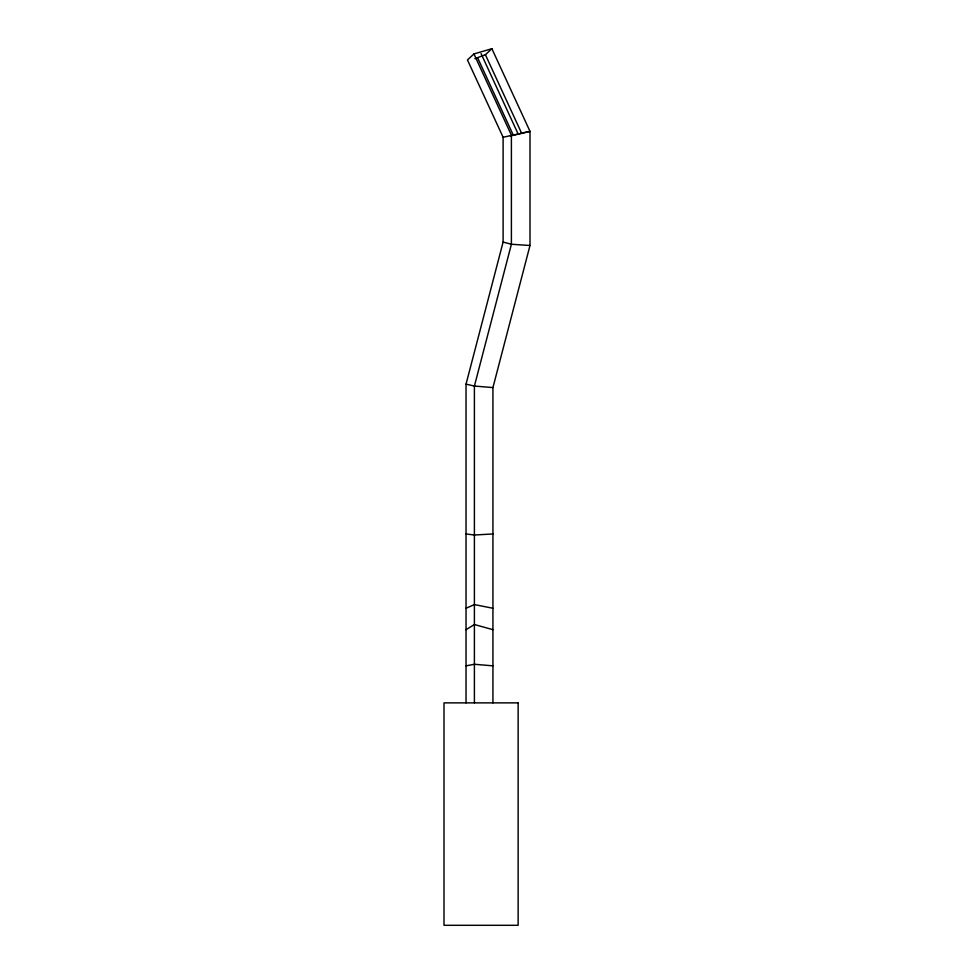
<?xml version="1.0" encoding="UTF-8"?>
<svg xmlns="http://www.w3.org/2000/svg" width="974" height="974" viewBox="0 0 974 974"><rect width="100%" height="100%" fill="white"/><g stroke="black" fill="none" stroke-linecap="round" stroke-linejoin="round"><path stroke-width="1.46" d="M466.035 702.875L466.035 384.146L503.108 242.063L503.108 137.261L467.459 59.95L473.936 53.935L491.882 48.7L530.002 131.356L530.002 245.497L492.929 387.591L492.929 702.875M474.849 58.708L485.405 54.714L491.882 48.7M466.035 629.667L474.399 624.529L492.929 629.667M466.035 608.251L474.399 604.586L492.929 608.251M503.108 137.261L530.002 131.356L514.759 134.996M510.437 135.861L513.359 135.301L477.808 58.209M466.035 665.851L474.399 664.268L492.929 665.851M492.929 533.959L474.399 535.018L466.035 533.959M530.002 245.497L511.399 244.255L503.108 242.063M492.929 387.591L474.399 386.057L466.035 384.146M485.405 54.714L521.723 133.462M481.059 53.582L518.131 133.962M473.936 53.935L511.399 135.167L511.399 244.255L474.399 386.057L474.399 702.875M518.131 702.875L443.998 702.875L443.998 925.3L518.131 925.3L518.131 702.875"/></g></svg>
